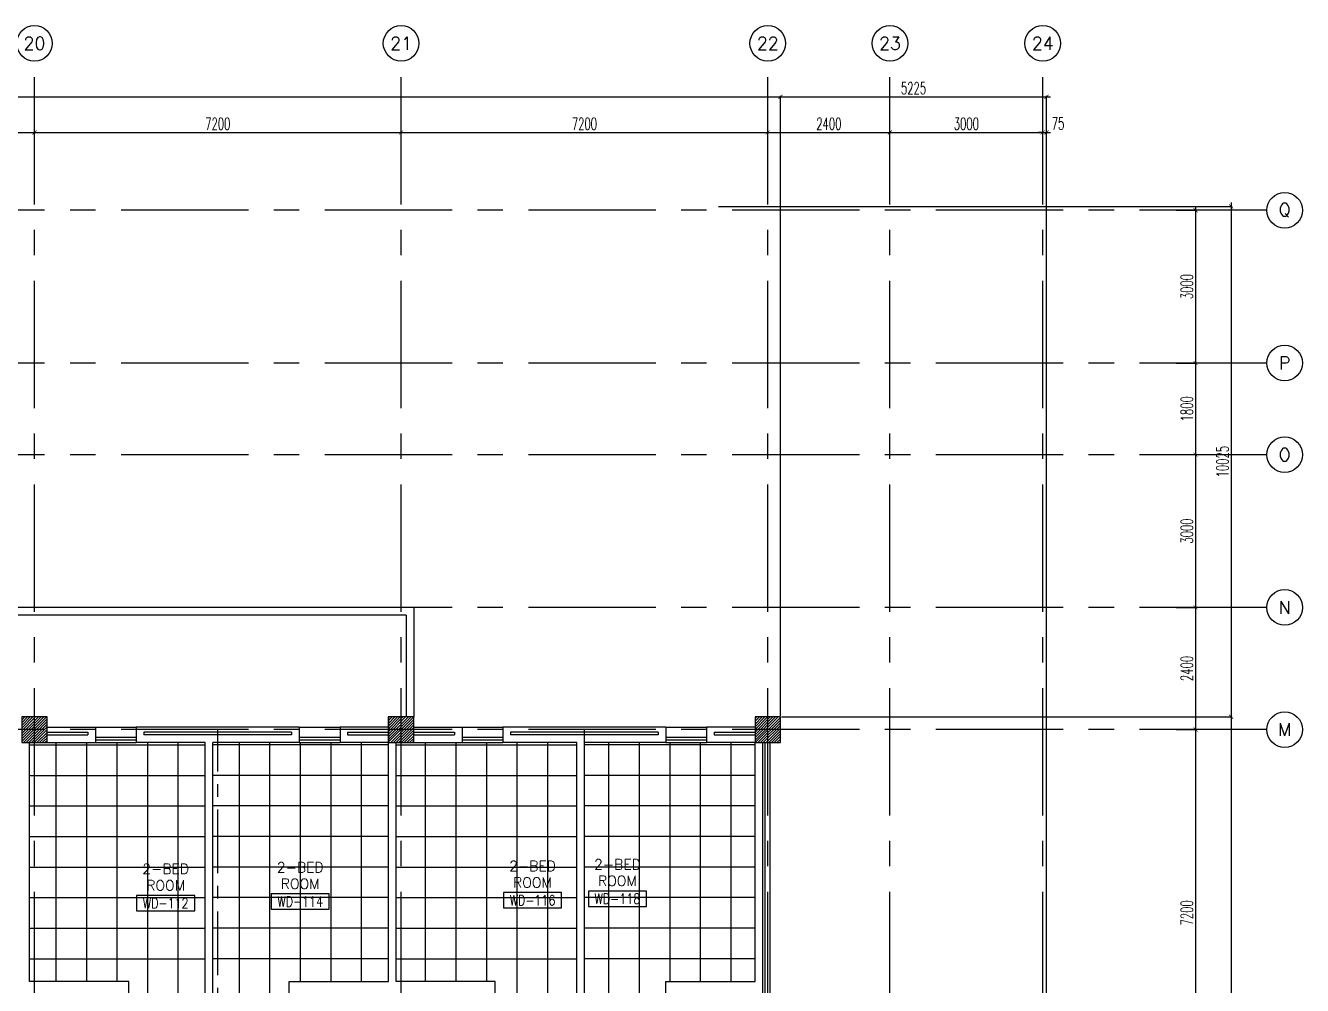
# Model space of a CAD drawing. Extents: x 88852.7 to 88945.7, y 39921.6 to 40001.1.
# Drawn here: x 88920.63 to 88945.71, y 39982.27 to 40001.13 of the extents above; entities that cross this region are included whole.
import ezdxf
from ezdxf.enums import TextEntityAlignment as Align

# ---------------------------------------------------------------- set-up
doc = ezdxf.new("R2010")
doc.units = 0
doc.header["$MEASUREMENT"] = 0
doc.header["$PDMODE"] = 34
doc.linetypes.add('CENTER', pattern=[2, 1.25, -0.25, 0.25, -0.25])
doc.linetypes.add('CENTERX2', pattern=[4, 2.5, -0.5, 0.5, -0.5])
doc.layers.get('0').update_dxf_attribs({"color": 4, "linetype": 'CONTINUOUS'})
doc.layers.get('DEFPOINTS').update_dxf_attribs({"linetype": 'CONTINUOUS'})
for name, color, linetype in [('AX-CR', 2, 'CONTINUOUS'), ('AX-DIM', 4, 'CONTINUOUS'), ('AX-TXT', 2, 'CONTINUOUS'), ('AXES', 11, 'CENTERX2'), ('AXES1', 11, 'CENTER'), ('CEILING', 4, 'CONTINUOUS'), ('COL', 2, 'CONTINUOUS'), ('HAT', 11, 'CONTINUOUS'), ('INSUL', 4, 'CONTINUOUS'), ('PROJ-L', 3, 'CONTINUOUS'), ('RM-BOX', 11, 'CONTINUOUS'), ('RM-NAME', 11, 'CONTINUOUS'), ('RM-NO', 11, 'CONTINUOUS'), ('WALL', 2, 'CONTINUOUS'), ('WIN', 3, 'CONTINUOUS')]:
    doc.layers.add(name, color=color, linetype=linetype)
doc.styles.add('ROMANS', font='ROMANS.shx', dxfattribs={"width": 0.6})
doc.dimstyles.new('DIM-OUT', dxfattribs={"dimscale": 0, "dimtxt": 0.24, "dimasz": 0.08, "dimexe": 0.02, "dimexo": 0.02, "dimgap": 0.05, "dimtad": 1, "dimdec": 0, "dimlfac": 1000, "dimzin": 0, "dimtxsty": 'ROMANS', "dimblk1": 'ARCHTICK', "dimblk2": 'ARCHTICK', "dimsah": 1, "dimcen": 0.01, "dimdle": 0.08, "dimclrd": 4, "dimclre": 4, "dimclrt": 2, "dimazin": 3, "dimtp": 2, "dimtm": 2, "dimtfac": 0.114286, "dimtdec": 0, "dimtix": 1, "dimtmove": 0, "dimatfit": 3, "dimtolj": 1, "dimtzin": 0})

# ---------------------------------------------------------------- blocks, each defined once
blk = doc.blocks.new('_ARCHTICK')
at = {"color": 0, "linetype": 'BYBLOCK', "const_width": 0.15}
blk.add_lwpolyline([(-0.5, -0.5), (0.5, 0.5)], dxfattribs=at)
blk = doc.blocks.new('*D400')
at = {"layer": 'AX-DIM', "color": 4}
for p, q in [((88934.241, 39997.575), (88944.33, 39997.575)), ((88944.31, 39997.655), (88944.31, 39987.47)), ((88943.63, 39987.55), (88944.33, 39987.55))]:
    blk.add_line(p, q, dxfattribs=at)
at = {"layer": 'DEFPOINTS', "color": 0}
for p in [(88934.221, 39997.575), (88943.61, 39987.55), (88944.31, 39987.55)]:
    blk.add_point(p, dxfattribs=at)
at = {"layer": 'AX-DIM', "color": 4, "xscale": 0.08, "yscale": 0.08, "zscale": 0.08}
for p, rotation in [((88944.31, 39997.575), 90), ((88944.31, 39987.55), 270)]:
    blk.add_blockref('_ARCHTICK', p, dxfattribs=dict(at, rotation=rotation))
at = {"layer": 'AX-DIM', "color": 2, "insert": (88944.14, 39992.562), "char_height": 0.24, "attachment_point": 5, "rotation": 90, "style": 'ROMANS'}
blk.add_mtext('\\A1;10025', dxfattribs=at)
blk = doc.blocks.new('*D35')
at = {"layer": 'AX-DIM', "color": 4}
for p, q in [((88920.73, 39999.028), (88928.09, 39999.028)), ((88920.81, 39998.648), (88920.81, 39999.048)), ((88928.01, 39998.648), (88928.01, 39999.048))]:
    blk.add_line(p, q, dxfattribs=at)
at = {"layer": 'DEFPOINTS', "color": 0}
for p in [(88928.01, 39999.028), (88920.81, 39998.628), (88928.01, 39998.628)]:
    blk.add_point(p, dxfattribs=at)
at = {"layer": 'AX-DIM', "color": 4, "xscale": 0.08, "yscale": 0.08, "zscale": 0.08, "rotation": 180}
blk.add_blockref('_ARCHTICK', (88920.81, 39999.028), dxfattribs=at)
at = {"layer": 'AX-DIM', "color": 4, "xscale": 0.08, "yscale": 0.08, "zscale": 0.08}
blk.add_blockref('_ARCHTICK', (88928.01, 39999.028), dxfattribs=at)
at = {"layer": 'AX-DIM', "color": 2, "insert": (88924.41, 39999.198), "char_height": 0.24, "attachment_point": 5, "style": 'ROMANS'}
blk.add_mtext('\\A1;7200', dxfattribs=at)
blk = doc.blocks.new('*D379')
at = {"layer": 'AX-DIM', "color": 4}
for p, q in [((88860.69, 39999.728), (88935.54, 39999.728)), ((88860.77, 39995.09), (88860.77, 39999.748)), ((88935.46, 39987.57), (88935.46, 39999.748))]:
    blk.add_line(p, q, dxfattribs=at)
at = {"layer": 'DEFPOINTS', "color": 0}
for p in [(88935.46, 39999.728), (88860.77, 39995.07), (88935.46, 39987.55)]:
    blk.add_point(p, dxfattribs=at)
at = {"layer": 'AX-DIM', "color": 4, "xscale": 0.08, "yscale": 0.08, "zscale": 0.08, "rotation": 180}
blk.add_blockref('_ARCHTICK', (88860.77, 39999.728), dxfattribs=at)
at = {"layer": 'AX-DIM', "color": 4, "xscale": 0.08, "yscale": 0.08, "zscale": 0.08}
blk.add_blockref('_ARCHTICK', (88935.46, 39999.728), dxfattribs=at)
at = {"layer": 'AX-DIM', "color": 2, "insert": (88898.115, 39999.898), "char_height": 0.24, "attachment_point": 5, "style": 'ROMANS'}
blk.add_mtext('\\A1;74690', dxfattribs=at)
blk = doc.blocks.new('*D70')
at = {"layer": 'AX-DIM', "color": 4}
for p, q in [((88943.23, 39994.5), (88943.63, 39994.5)), ((88943.61, 39994.58), (88943.61, 39992.62)), ((88943.23, 39992.7), (88943.63, 39992.7))]:
    blk.add_line(p, q, dxfattribs=at)
at = {"layer": 'DEFPOINTS', "color": 0}
for p in [(88943.21, 39994.5), (88943.21, 39992.7), (88943.61, 39992.7)]:
    blk.add_point(p, dxfattribs=at)
at = {"layer": 'AX-DIM', "color": 4, "xscale": 0.08, "yscale": 0.08, "zscale": 0.08}
for p, rotation in [((88943.61, 39994.5), 90), ((88943.61, 39992.7), 270)]:
    blk.add_blockref('_ARCHTICK', p, dxfattribs=dict(at, rotation=rotation))
at = {"layer": 'AX-DIM', "color": 2, "insert": (88943.44, 39993.6), "char_height": 0.24, "attachment_point": 5, "rotation": 90, "style": 'ROMANS'}
blk.add_mtext('\\A1;1800', dxfattribs=at)
blk = doc.blocks.new('*D69')
at = {"layer": 'AX-DIM', "color": 4}
for p, q in [((88943.23, 39992.7), (88943.63, 39992.7)), ((88943.61, 39992.78), (88943.61, 39989.62)), ((88943.23, 39989.7), (88943.63, 39989.7))]:
    blk.add_line(p, q, dxfattribs=at)
at = {"layer": 'DEFPOINTS', "color": 0}
for p in [(88943.21, 39992.7), (88943.21, 39989.7), (88943.61, 39989.7)]:
    blk.add_point(p, dxfattribs=at)
at = {"layer": 'AX-DIM', "color": 4, "xscale": 0.08, "yscale": 0.08, "zscale": 0.08}
for p, rotation in [((88943.61, 39992.7), 90), ((88943.61, 39989.7), 270)]:
    blk.add_blockref('_ARCHTICK', p, dxfattribs=dict(at, rotation=rotation))
at = {"layer": 'AX-DIM', "color": 2, "insert": (88943.44, 39991.2), "char_height": 0.24, "attachment_point": 5, "rotation": 90, "style": 'ROMANS'}
blk.add_mtext('\\A1;3000', dxfattribs=at)
blk = doc.blocks.new('*D68')
at = {"layer": 'AX-DIM', "color": 4}
for p, q in [((88943.23, 39997.5), (88943.63, 39997.5)), ((88943.61, 39997.58), (88943.61, 39994.42)), ((88943.23, 39994.5), (88943.63, 39994.5))]:
    blk.add_line(p, q, dxfattribs=at)
at = {"layer": 'DEFPOINTS', "color": 0}
for p in [(88943.21, 39997.5), (88943.21, 39994.5), (88943.61, 39994.5)]:
    blk.add_point(p, dxfattribs=at)
at = {"layer": 'AX-DIM', "color": 4, "xscale": 0.08, "yscale": 0.08, "zscale": 0.08}
for p, rotation in [((88943.61, 39997.5), 90), ((88943.61, 39994.5), 270)]:
    blk.add_blockref('_ARCHTICK', p, dxfattribs=dict(at, rotation=rotation))
at = {"layer": 'AX-DIM', "color": 2, "insert": (88943.44, 39996), "char_height": 0.24, "attachment_point": 5, "rotation": 90, "style": 'ROMANS'}
blk.add_mtext('\\A1;3000', dxfattribs=at)
blk = doc.blocks.new('*D67')
at = {"layer": 'AX-DIM', "color": 4}
for p, q in [((88940.61, 39999.028), (88940.53, 39999.028)), ((88940.61, 39998.648), (88940.61, 39999.048)), ((88940.61, 39999.028), (88940.685, 39999.028)), ((88940.685, 39998.648), (88940.685, 39999.048)), ((88940.685, 39999.028), (88940.765, 39999.028))]:
    blk.add_line(p, q, dxfattribs=at)
at = {"layer": 'DEFPOINTS', "color": 0}
for p in [(88940.685, 39999.028), (88940.61, 39998.628), (88940.685, 39998.628)]:
    blk.add_point(p, dxfattribs=at)
at = {"layer": 'AX-DIM', "color": 4, "xscale": 0.08, "yscale": 0.08, "zscale": 0.08}
blk.add_blockref('_ARCHTICK', (88940.61, 39999.028), dxfattribs=at)
at = {"layer": 'AX-DIM', "color": 4, "xscale": 0.08, "yscale": 0.08, "zscale": 0.08, "rotation": 180}
blk.add_blockref('_ARCHTICK', (88940.685, 39999.028), dxfattribs=at)
at = {"layer": 'AX-DIM', "color": 2, "insert": (88940.911, 39999.203), "char_height": 0.24, "attachment_point": 5, "style": 'ROMANS'}
blk.add_mtext('\\A1;75', dxfattribs=at)
blk = doc.blocks.new('*D66')
at = {"layer": 'AX-DIM', "color": 4}
for p, q in [((88937.53, 39999.028), (88940.69, 39999.028)), ((88937.61, 39998.648), (88937.61, 39999.048)), ((88940.61, 39998.648), (88940.61, 39999.048))]:
    blk.add_line(p, q, dxfattribs=at)
at = {"layer": 'DEFPOINTS', "color": 0}
for p in [(88940.61, 39999.028), (88937.61, 39998.628), (88940.61, 39998.628)]:
    blk.add_point(p, dxfattribs=at)
at = {"layer": 'AX-DIM', "color": 4, "xscale": 0.08, "yscale": 0.08, "zscale": 0.08, "rotation": 180}
blk.add_blockref('_ARCHTICK', (88937.61, 39999.028), dxfattribs=at)
at = {"layer": 'AX-DIM', "color": 4, "xscale": 0.08, "yscale": 0.08, "zscale": 0.08}
blk.add_blockref('_ARCHTICK', (88940.61, 39999.028), dxfattribs=at)
at = {"layer": 'AX-DIM', "color": 2, "insert": (88939.11, 39999.198), "char_height": 0.24, "attachment_point": 5, "style": 'ROMANS'}
blk.add_mtext('\\A1;3000', dxfattribs=at)
blk = doc.blocks.new('*D65')
at = {"layer": 'AX-DIM', "color": 4}
for p, q in [((88935.13, 39999.028), (88937.69, 39999.028)), ((88935.21, 39998.648), (88935.21, 39999.048)), ((88937.61, 39998.648), (88937.61, 39999.048))]:
    blk.add_line(p, q, dxfattribs=at)
at = {"layer": 'DEFPOINTS', "color": 0}
for p in [(88937.61, 39999.028), (88935.21, 39998.628), (88937.61, 39998.628)]:
    blk.add_point(p, dxfattribs=at)
at = {"layer": 'AX-DIM', "color": 4, "xscale": 0.08, "yscale": 0.08, "zscale": 0.08, "rotation": 180}
blk.add_blockref('_ARCHTICK', (88935.21, 39999.028), dxfattribs=at)
at = {"layer": 'AX-DIM', "color": 4, "xscale": 0.08, "yscale": 0.08, "zscale": 0.08}
blk.add_blockref('_ARCHTICK', (88937.61, 39999.028), dxfattribs=at)
at = {"layer": 'AX-DIM', "color": 2, "insert": (88936.41, 39999.198), "char_height": 0.24, "attachment_point": 5, "style": 'ROMANS'}
blk.add_mtext('\\A1;2400', dxfattribs=at)
blk = doc.blocks.new('*D64')
at = {"layer": 'AX-DIM', "color": 4}
for p, q in [((88927.93, 39999.028), (88935.29, 39999.028)), ((88928.01, 39998.648), (88928.01, 39999.048)), ((88935.21, 39998.648), (88935.21, 39999.048))]:
    blk.add_line(p, q, dxfattribs=at)
at = {"layer": 'DEFPOINTS', "color": 0}
for p in [(88935.21, 39999.028), (88928.01, 39998.628), (88935.21, 39998.628)]:
    blk.add_point(p, dxfattribs=at)
at = {"layer": 'AX-DIM', "color": 4, "xscale": 0.08, "yscale": 0.08, "zscale": 0.08, "rotation": 180}
blk.add_blockref('_ARCHTICK', (88928.01, 39999.028), dxfattribs=at)
at = {"layer": 'AX-DIM', "color": 4, "xscale": 0.08, "yscale": 0.08, "zscale": 0.08}
blk.add_blockref('_ARCHTICK', (88935.21, 39999.028), dxfattribs=at)
at = {"layer": 'AX-DIM', "color": 2, "insert": (88931.61, 39999.198), "char_height": 0.24, "attachment_point": 5, "style": 'ROMANS'}
blk.add_mtext('\\A1;7200', dxfattribs=at)
blk = doc.blocks.new('*D63')
at = {"layer": 'AX-DIM', "color": 4}
for p, q in [((88943.23, 39987.3), (88943.63, 39987.3)), ((88943.61, 39987.38), (88943.61, 39980.02)), ((88943.23, 39980.1), (88943.63, 39980.1))]:
    blk.add_line(p, q, dxfattribs=at)
at = {"layer": 'DEFPOINTS', "color": 0}
for p in [(88943.21, 39987.3), (88943.21, 39980.1), (88943.61, 39980.1)]:
    blk.add_point(p, dxfattribs=at)
at = {"layer": 'AX-DIM', "color": 4, "xscale": 0.08, "yscale": 0.08, "zscale": 0.08}
for p, rotation in [((88943.61, 39987.3), 90), ((88943.61, 39980.1), 270)]:
    blk.add_blockref('_ARCHTICK', p, dxfattribs=dict(at, rotation=rotation))
at = {"layer": 'AX-DIM', "color": 2, "insert": (88943.44, 39983.7), "char_height": 0.24, "attachment_point": 5, "rotation": 90, "style": 'ROMANS'}
blk.add_mtext('\\A1;7200', dxfattribs=at)
blk = doc.blocks.new('*D60')
at = {"layer": 'AX-DIM', "color": 4}
blk.add_line((88935.38, 39999.728), (88940.765, 39999.728), dxfattribs=at)
at = {"layer": 'AX-DIM', "color": 11}
for p, q in [((88935.46, 39999.048), (88935.46, 39999.748)), ((88940.685, 39963.57), (88940.685, 39999.748))]:
    blk.add_line(p, q, dxfattribs=at)
at = {"layer": 'DEFPOINTS', "color": 0}
for p in [(88940.685, 39999.728), (88935.46, 39999.028), (88940.685, 39963.55)]:
    blk.add_point(p, dxfattribs=at)
at = {"layer": 'AX-DIM', "color": 4, "xscale": 0.08, "yscale": 0.08, "zscale": 0.08, "rotation": 180}
blk.add_blockref('_ARCHTICK', (88935.46, 39999.728), dxfattribs=at)
at = {"layer": 'AX-DIM', "color": 4, "xscale": 0.08, "yscale": 0.08, "zscale": 0.08}
blk.add_blockref('_ARCHTICK', (88940.685, 39999.728), dxfattribs=at)
at = {"layer": 'AX-DIM', "color": 2, "insert": (88938.073, 39999.898), "char_height": 0.24, "attachment_point": 5, "style": 'ROMANS'}
blk.add_mtext('\\A1;5225', dxfattribs=at)
blk = doc.blocks.new('*D59')
at = {"layer": 'AX-DIM', "color": 4}
for p, q in [((88943.23, 39989.7), (88943.63, 39989.7)), ((88943.61, 39989.78), (88943.61, 39987.22)), ((88943.23, 39987.3), (88943.63, 39987.3))]:
    blk.add_line(p, q, dxfattribs=at)
at = {"layer": 'DEFPOINTS', "color": 0}
for p in [(88943.21, 39989.7), (88943.21, 39987.3), (88943.61, 39987.3)]:
    blk.add_point(p, dxfattribs=at)
at = {"layer": 'AX-DIM', "color": 4, "xscale": 0.08, "yscale": 0.08, "zscale": 0.08}
for p, rotation in [((88943.61, 39989.7), 90), ((88943.61, 39987.3), 270)]:
    blk.add_blockref('_ARCHTICK', p, dxfattribs=dict(at, rotation=rotation))
at = {"layer": 'AX-DIM', "color": 2, "insert": (88943.44, 39988.5), "char_height": 0.24, "attachment_point": 5, "rotation": 90, "style": 'ROMANS'}
blk.add_mtext('\\A1;2400', dxfattribs=at)
blk = doc.blocks.new('*D47')
at = {"layer": 'AX-DIM', "color": 4}
for p, q in [((88935.48, 39987.55), (88944.33, 39987.55)), ((88944.31, 39987.63), (88944.31, 39928.15)), ((88935.48, 39928.23), (88944.33, 39928.23))]:
    blk.add_line(p, q, dxfattribs=at)
at = {"layer": 'DEFPOINTS', "color": 0}
for p in [(88935.46, 39987.55), (88935.46, 39928.23), (88944.31, 39928.23)]:
    blk.add_point(p, dxfattribs=at)
at = {"layer": 'AX-DIM', "color": 4, "xscale": 0.08, "yscale": 0.08, "zscale": 0.08}
for p, rotation in [((88944.31, 39987.55), 90), ((88944.31, 39928.23), 270)]:
    blk.add_blockref('_ARCHTICK', p, dxfattribs=dict(at, rotation=rotation))
at = {"layer": 'AX-DIM', "color": 2, "insert": (88944.14, 39957.89), "char_height": 0.24, "attachment_point": 5, "rotation": 90, "style": 'ROMANS'}
blk.add_mtext('\\A1;59320', dxfattribs=at)
blk = doc.blocks.new('*D46')
at = {"layer": 'AX-DIM', "color": 4}
for p, q in [((88917.13, 39999.028), (88920.89, 39999.028)), ((88917.21, 39998.648), (88917.21, 39999.048)), ((88920.81, 39998.648), (88920.81, 39999.048))]:
    blk.add_line(p, q, dxfattribs=at)
at = {"layer": 'DEFPOINTS', "color": 0}
for p in [(88920.81, 39999.028), (88917.21, 39998.628), (88920.81, 39998.628)]:
    blk.add_point(p, dxfattribs=at)
at = {"layer": 'AX-DIM', "color": 4, "xscale": 0.08, "yscale": 0.08, "zscale": 0.08, "rotation": 180}
blk.add_blockref('_ARCHTICK', (88917.21, 39999.028), dxfattribs=at)
at = {"layer": 'AX-DIM', "color": 4, "xscale": 0.08, "yscale": 0.08, "zscale": 0.08}
blk.add_blockref('_ARCHTICK', (88920.81, 39999.028), dxfattribs=at)
at = {"layer": 'AX-DIM', "color": 2, "insert": (88919.01, 39999.198), "char_height": 0.24, "attachment_point": 5, "style": 'ROMANS'}
blk.add_mtext('\\A1;3600', dxfattribs=at)
blk = doc.blocks.new('*X125')
at = {"color": 0}
for p, q in [((253129, 177132), (253586, 177590)), ((253129, 177185), (253533, 177590)), ((253129, 177238), (253480, 177590)), ((253129, 177291), (253427, 177590)), ((253129, 177344), (253374, 177590)), ((253129, 177397), (253321, 177590)), ((253129, 177450), (253268, 177590)), ((253129, 177503), (253215, 177590)), ((253129, 177557), (253162, 177590)), ((253139, 177090), (253629, 177579)), ((253192, 177090), (253629, 177526)), ((253245, 177090), (253629, 177473)), ((253298, 177090), (253629, 177420)), ((253351, 177090), (253629, 177367)), ((253404, 177090), (253629, 177314)), ((253457, 177090), (253629, 177261)), ((253510, 177090), (253629, 177208)), ((253563, 177090), (253629, 177155)), ((253616, 177090), (253629, 177102))]:
    blk.add_line(p, q, dxfattribs=at)
blk = doc.blocks.new('RM1')
at = {"layer": 'RM-BOX'}
blk.add_lwpolyline([(570, -200), (-570, -200), (-570, -500), (570, -500)], close=True, dxfattribs=at)
at = {"layer": 'RM-NAME', "style": 'ROMANS'}
blk.add_attdef('ROOMNAME1', text='', height=200, dxfattribs=at).set_placement((0, 324), align=Align.MIDDLE)
blk = doc.blocks.new('*X126')
at = {"color": 0}
for p, q in [((245927, 177090), (246427, 177590)), ((245929, 177145), (246374, 177590)), ((245929, 177198), (246321, 177590)), ((245929, 177251), (246267, 177590)), ((245929, 177304), (246214, 177590)), ((245929, 177357), (246161, 177590)), ((245929, 177410), (246108, 177590)), ((245929, 177463), (246055, 177590)), ((245929, 177516), (246002, 177590)), ((245929, 177569), (245949, 177590)), ((245980, 177090), (246429, 177539)), ((246033, 177090), (246429, 177486)), ((246086, 177090), (246429, 177433)), ((246139, 177090), (246429, 177380)), ((246192, 177090), (246429, 177327)), ((246245, 177090), (246429, 177274)), ((246298, 177090), (246429, 177220)), ((246351, 177090), (246429, 177167)), ((246404, 177090), (246429, 177114))]:
    blk.add_line(p, q, dxfattribs=at)
blk = doc.blocks.new('*X127')
at = {"color": 0}
for p, q in [((238729, 177104), (239214, 177590)), ((238729, 177157), (239161, 177590)), ((238729, 177210), (239108, 177590)), ((238729, 177263), (239055, 177590)), ((238729, 177316), (239002, 177590)), ((238729, 177369), (238949, 177590)), ((238729, 177422), (238896, 177590)), ((238729, 177475), (238843, 177590)), ((238729, 177528), (238790, 177590)), ((238729, 177581), (238737, 177590)), ((238767, 177090), (239229, 177551)), ((238820, 177090), (239229, 177498)), ((238873, 177090), (239229, 177445)), ((238926, 177090), (239229, 177392)), ((238979, 177090), (239229, 177339)), ((239032, 177090), (239229, 177286)), ((239085, 177090), (239229, 177233)), ((239138, 177090), (239229, 177180)), ((239191, 177090), (239229, 177127))]:
    blk.add_line(p, q, dxfattribs=at)
blk = doc.blocks.new('AXR')
at = {"layer": 'AX-CR'}
blk.add_circle((350, 0), 350, dxfattribs=at)
blk = doc.blocks.new('AXU')
at = {"layer": 'AX-CR'}
blk.add_circle((0, 350), 350, dxfattribs=at)

msp = doc.modelspace()

# ---------------------------------------------------------------- linework, layer by layer
at = {"layer": 'AXES'}
for p, q in [((88920.8103, 39921.6153), (88920.8103, 40000.4279)), ((88928.0103, 39921.6153), (88928.0103, 40000.4279)), ((88928.0103, 39921.6153), (88928.0103, 40000.4279)), ((88935.2103, 39921.6153), (88935.2103, 40000.4279)), ((88937.6103, 39921.6153), (88937.6103, 40000.4279)), ((88940.6103, 39921.6153), (88940.6103, 40000.4279)), ((88945.0103, 39997.4996), (88876.9703, 39997.4996)), ((88945.0103, 39994.4996), (88876.9703, 39994.4996)), ((88945.0103, 39992.6996), (88876.9703, 39992.6996)), ((88945.0103, 39989.6996), (88876.9703, 39989.6996)), ((88945.0103, 39987.2996), (88876.9703, 39987.2996))]:
    msp.add_line(p, q, dxfattribs=at)
at = {"layer": 'AXES1'}
for p, q in [((88924.4103, 39928.4796), (88924.4103, 39987.2996)), ((88931.6103, 39928.4796), (88931.6103, 39987.2996))]:
    msp.add_line(p, q, dxfattribs=at)
at = {"layer": 'CEILING', "linetype": 'BYBLOCK', "ltscale": 0.3}
for p, q in [((88920.7103, 39986.9996), (88924.1603, 39986.9996)), ((88921.2353, 39982.3496), (88921.2353, 39987.0496)), ((88921.8353, 39982.3496), (88921.8353, 39987.0496)), ((88922.4353, 39982.3496), (88922.4353, 39987.0496)), ((88923.0353, 39980.3996), (88923.0353, 39987.0496)), ((88923.6353, 39980.3996), (88923.6353, 39987.0496)), ((88927.7603, 39986.9996), (88924.3103, 39986.9996)), ((88924.8353, 39980.3996), (88924.8353, 39987.0496)), ((88925.4353, 39980.3996), (88925.4353, 39987.0496)), ((88926.0353, 39982.3496), (88926.0353, 39987.0496)), ((88926.6353, 39982.3496), (88926.6353, 39987.0496)), ((88927.2353, 39982.3496), (88927.2353, 39987.0496)), ((88927.9103, 39986.9996), (88931.4603, 39986.9996)), ((88928.4853, 39987.0496), (88928.4853, 39982.3496)), ((88929.0853, 39987.0496), (88929.0853, 39982.3496)), ((88929.6853, 39987.0496), (88929.6853, 39982.3496)), ((88930.2853, 39987.0496), (88930.2853, 39980.3996)), ((88930.8853, 39987.0496), (88930.8853, 39980.3996)), ((88934.9603, 39986.9996), (88931.6103, 39986.9996)), ((88932.0853, 39987.0496), (88932.0853, 39980.3996)), ((88932.6853, 39987.0496), (88932.6853, 39980.3996)), ((88933.2853, 39987.0496), (88933.2853, 39982.3496)), ((88933.8853, 39987.0496), (88933.8853, 39982.3496)), ((88934.4853, 39987.0496), (88934.4853, 39982.3496)), ((88920.7103, 39986.3996), (88924.1603, 39986.3996)), ((88927.7603, 39986.3996), (88924.3103, 39986.3996)), ((88927.9103, 39986.3996), (88931.4603, 39986.3996)), ((88934.9603, 39986.3996), (88931.6103, 39986.3996)), ((88920.7103, 39985.7996), (88924.1603, 39985.7996)), ((88927.7603, 39985.7996), (88924.3103, 39985.7996)), ((88927.9103, 39985.7996), (88931.4603, 39985.7996)), ((88934.9603, 39985.7996), (88931.6103, 39985.7996)), ((88920.7103, 39985.1996), (88924.1603, 39985.1996)), ((88927.7603, 39985.1996), (88924.3103, 39985.1996)), ((88927.9103, 39985.1996), (88931.4603, 39985.1996)), ((88934.9603, 39985.1996), (88931.6103, 39985.1996)), ((88920.7103, 39984.5996), (88924.1603, 39984.5996)), ((88927.7603, 39984.5996), (88924.3103, 39984.5996)), ((88927.9103, 39984.5996), (88931.4603, 39984.5996)), ((88934.9603, 39984.5996), (88931.6103, 39984.5996)), ((88920.7103, 39983.9996), (88924.1603, 39983.9996)), ((88927.7603, 39983.9996), (88924.3103, 39983.9996)), ((88927.9103, 39983.9996), (88931.4603, 39983.9996)), ((88934.9603, 39983.9996), (88931.6103, 39983.9996)), ((88920.7103, 39983.3996), (88924.1603, 39983.3996)), ((88927.7603, 39983.3996), (88924.3103, 39983.3996)), ((88927.9103, 39983.3996), (88931.4603, 39983.3996)), ((88934.9603, 39983.3996), (88931.6103, 39983.3996)), ((88920.7103, 39982.7996), (88924.1603, 39982.7996)), ((88927.7603, 39982.7996), (88924.3103, 39982.7996)), ((88927.9103, 39982.7996), (88931.4603, 39982.7996)), ((88934.9603, 39982.7996), (88931.6103, 39982.7996))]:
    msp.add_line(p, q, dxfattribs=at)
at = {"layer": 'COL'}
for points in [[(88921.0603, 39987.0496), (88921.0603, 39987.5496), (88920.5603, 39987.5496), (88920.5603, 39987.0496)], [(88928.2603, 39987.0496), (88928.2603, 39987.5496), (88927.7603, 39987.5496), (88927.7603, 39987.0496)], [(88935.4603, 39987.0496), (88935.4603, 39987.5496), (88934.9603, 39987.5496), (88934.9603, 39987.0496)]]:
    msp.add_lwpolyline(points, close=True, dxfattribs=at)
at = {"layer": 'INSUL'}
for p, q in [((88921.0603, 39987.2496), (88921.8603, 39987.2496)), ((88921.0603, 39987.1996), (88921.8603, 39987.1996)), ((88921.8603, 39987.2496), (88921.8603, 39987.1996)), ((88922.9603, 39987.2496), (88922.9603, 39987.1996)), ((88925.8603, 39987.2496), (88922.9603, 39987.2496)), ((88925.8603, 39987.1996), (88922.9603, 39987.1996)), ((88925.8603, 39987.2496), (88925.8603, 39987.1996)), ((88926.9603, 39987.2496), (88926.9603, 39987.1996)), ((88926.9603, 39987.2496), (88927.7603, 39987.2496)), ((88926.9603, 39987.1996), (88927.7603, 39987.1996)), ((88928.2603, 39987.2496), (88929.0603, 39987.2496)), ((88928.2603, 39987.1996), (88929.0603, 39987.1996)), ((88929.0603, 39987.2496), (88929.0603, 39987.1996)), ((88930.1603, 39987.2496), (88930.1603, 39987.1996)), ((88933.0603, 39987.2496), (88930.1603, 39987.2496)), ((88933.0603, 39987.1996), (88930.1603, 39987.1996)), ((88933.0603, 39987.2496), (88933.0603, 39987.1996)), ((88934.1603, 39987.2496), (88934.1603, 39987.1996)), ((88934.1603, 39987.2496), (88934.9603, 39987.2496)), ((88934.1603, 39987.1996), (88934.9603, 39987.1996)), ((88935.1103, 39980.3496), (88935.1103, 39987.0496)), ((88935.1603, 39980.3496), (88935.1603, 39987.0496))]:
    msp.add_line(p, q, dxfattribs=at)
at = {"layer": 'PROJ-L', "linetype": 'CONTINUOUS'}
for p, q in [((88928.2603, 39989.6996), (88909.7603, 39989.6996)), ((88928.2603, 39989.6996), (88928.2603, 39987.5496)), ((88928.1103, 39989.5496), (88909.9103, 39989.5496)), ((88928.1103, 39989.5496), (88928.1103, 39987.5496))]:
    msp.add_line(p, q, dxfattribs=at)
at = {"layer": 'WALL'}
for p, q in [((88921.0603, 39987.3496), (88922.0103, 39987.3496)), ((88922.0103, 39987.3496), (88922.0103, 39987.0496)), ((88922.8103, 39987.3496), (88922.8103, 39987.0496)), ((88926.0103, 39987.3496), (88922.8103, 39987.3496)), ((88926.0103, 39987.3496), (88926.0103, 39987.0496)), ((88926.8103, 39987.3496), (88926.8103, 39987.0496)), ((88927.7603, 39987.3496), (88926.8103, 39987.3496)), ((88928.2603, 39987.3496), (88929.2103, 39987.3496)), ((88929.2103, 39987.3496), (88929.2103, 39987.0496)), ((88930.0103, 39987.3496), (88930.0103, 39987.0496)), ((88933.2103, 39987.3496), (88930.0103, 39987.3496)), ((88933.2103, 39987.3496), (88933.2103, 39987.0496)), ((88934.0103, 39987.3496), (88934.0103, 39987.0496)), ((88934.9603, 39987.3496), (88934.0103, 39987.3496)), ((88920.7103, 39982.3496), (88920.7103, 39987.0496)), ((88921.0603, 39987.0496), (88922.0103, 39987.0496)), ((88924.1603, 39987.0496), (88922.8103, 39987.0496)), ((88924.1603, 39980.3996), (88924.1603, 39987.0496)), ((88926.0103, 39987.0496), (88924.3103, 39987.0496)), ((88924.3103, 39980.3996), (88924.3103, 39987.0496)), ((88927.7603, 39987.0496), (88926.8103, 39987.0496)), ((88927.7603, 39982.3496), (88927.7603, 39987.0496)), ((88927.9103, 39982.3496), (88927.9103, 39987.0496)), ((88928.2603, 39987.0496), (88929.2103, 39987.0496)), ((88931.4603, 39987.0496), (88930.0103, 39987.0496)), ((88931.4603, 39980.3996), (88931.4603, 39987.0496)), ((88933.2103, 39987.0496), (88931.6103, 39987.0496)), ((88931.6103, 39980.3996), (88931.6103, 39987.0496)), ((88934.9603, 39987.0496), (88934.0103, 39987.0496)), ((88934.9603, 39982.3496), (88934.9603, 39987.0496)), ((88935.2603, 39980.3496), (88935.2603, 39987.0496)), ((88922.6603, 39982.3496), (88920.7103, 39982.3496)), ((88922.6603, 39982.0996), (88922.6603, 39982.3496)), ((88925.8103, 39982.0996), (88925.8103, 39982.3496)), ((88925.8103, 39982.3496), (88927.7603, 39982.3496)), ((88929.8603, 39982.3496), (88927.9103, 39982.3496)), ((88929.8603, 39982.0996), (88929.8603, 39982.3496)), ((88933.2103, 39982.0996), (88933.2103, 39982.3496)), ((88933.2103, 39982.3496), (88934.9603, 39982.3496))]:
    msp.add_line(p, q, dxfattribs=at)
at = {"layer": 'WALL', "linetype": 'BYBLOCK', "ltscale": 0.3}
for points in [[(88921.0603, 39987.5496), (88920.5603, 39987.5496), (88920.5603, 39987.0496), (88921.0603, 39987.0496)], [(88928.2603, 39987.5496), (88927.7583, 39987.5496), (88927.7583, 39987.0496), (88928.2603, 39987.0496)], [(88935.4603, 39987.5496), (88934.9603, 39987.5496), (88934.9603, 39987.0496), (88935.4603, 39987.0496)]]:
    msp.add_lwpolyline(points, close=True, dxfattribs=at)
at = {"layer": 'WIN'}
for p, q in [((88922.0103, 39987.3496), (88922.8103, 39987.3496)), ((88926.0103, 39987.3496), (88926.8103, 39987.3496)), ((88929.2103, 39987.3496), (88930.0103, 39987.3496)), ((88933.2103, 39987.3496), (88934.0103, 39987.3496)), ((88922.0103, 39987.1496), (88922.8103, 39987.1496)), ((88922.0103, 39987.0996), (88922.8103, 39987.0996)), ((88922.0103, 39987.0496), (88922.8103, 39987.0496)), ((88926.0103, 39987.1496), (88926.8103, 39987.1496)), ((88926.0103, 39987.0996), (88926.8103, 39987.0996)), ((88926.0103, 39987.0496), (88926.8103, 39987.0496)), ((88929.2103, 39987.1496), (88930.0103, 39987.1496)), ((88929.2103, 39987.0996), (88930.0103, 39987.0996)), ((88929.2103, 39987.0496), (88930.0103, 39987.0496)), ((88933.2103, 39987.1496), (88934.0103, 39987.1496)), ((88933.2103, 39987.0996), (88934.0103, 39987.0996)), ((88933.2103, 39987.0496), (88934.0103, 39987.0496))]:
    msp.add_line(p, q, dxfattribs=at)

# ---------------------------------------------------------------- block references
at = {"layer": 'AXES'}
ref = msp.add_blockref('AXU', (88920.8103, 40000.4279), dxfattribs=dict(at, xscale=0.001, yscale=0.001, zscale=0.001))
ref.add_attrib('AX', '20', dxfattribs={"layer": 'AX-TXT', "height": 0.25, "style": 'ROMANS'}).set_placement((88920.8103, 40000.7779), align=Align.MIDDLE)
ref = msp.add_blockref('AXU', (88928.0103, 40000.4279), dxfattribs=dict(at, xscale=0.001, yscale=0.001, zscale=0.001))
ref.add_attrib('AX', '21', dxfattribs={"layer": 'AX-TXT', "height": 0.25, "style": 'ROMANS'}).set_placement((88928.0103, 40000.7779), align=Align.MIDDLE)
ref = msp.add_blockref('AXU', (88935.2103, 40000.4279), dxfattribs=dict(at, xscale=0.001, yscale=0.001, zscale=0.001))
ref.add_attrib('AX', '22', dxfattribs={"layer": 'AX-TXT', "height": 0.25, "style": 'ROMANS'}).set_placement((88935.2103, 40000.7779), align=Align.MIDDLE)
ref = msp.add_blockref('AXU', (88937.6103, 40000.4279), dxfattribs=dict(at, xscale=0.001, yscale=0.001, zscale=0.001))
ref.add_attrib('AX', '23', dxfattribs={"layer": 'AX-TXT', "height": 0.25, "style": 'ROMANS'}).set_placement((88937.6103, 40000.7779), align=Align.MIDDLE)
ref = msp.add_blockref('AXU', (88940.6103, 40000.4279), dxfattribs=dict(at, xscale=0.001, yscale=0.001, zscale=0.001))
ref.add_attrib('AX', '24', dxfattribs={"layer": 'AX-TXT', "height": 0.25, "style": 'ROMANS'}).set_placement((88940.6103, 40000.7779), align=Align.MIDDLE)
ref = msp.add_blockref('AXR', (88945.0103, 39997.4996), dxfattribs=dict(at, xscale=0.001, yscale=0.001, zscale=0.001))
ref.add_attrib('AX', 'Q', dxfattribs={"layer": 'AX-TXT', "height": 0.25, "style": 'ROMANS'}).set_placement((88945.3603, 39997.4996), align=Align.MIDDLE)
ref = msp.add_blockref('AXR', (88945.0103, 39994.4996), dxfattribs=dict(at, xscale=0.001, yscale=0.001, zscale=0.001))
ref.add_attrib('AX', 'P', dxfattribs={"layer": 'AX-TXT', "height": 0.25, "style": 'ROMANS'}).set_placement((88945.3603, 39994.4996), align=Align.MIDDLE)
ref = msp.add_blockref('AXR', (88945.0103, 39992.6996), dxfattribs=dict(at, xscale=0.001, yscale=0.001, zscale=0.001))
ref.add_attrib('AX', 'O', dxfattribs={"layer": 'AX-TXT', "height": 0.25, "style": 'ROMANS'}).set_placement((88945.3603, 39992.6996), align=Align.MIDDLE)
ref = msp.add_blockref('AXR', (88945.0103, 39989.6996), dxfattribs=dict(at, xscale=0.001, yscale=0.001, zscale=0.001))
ref.add_attrib('AX', 'N', dxfattribs={"layer": 'AX-TXT', "height": 0.25, "style": 'ROMANS'}).set_placement((88945.3603, 39989.6996), align=Align.MIDDLE)
ref = msp.add_blockref('AXR', (88945.0103, 39987.2996), dxfattribs=dict(at, xscale=0.001, yscale=0.001, zscale=0.001))
ref.add_attrib('AX', 'M', dxfattribs={"layer": 'AX-TXT', "height": 0.25, "style": 'ROMANS'}).set_placement((88945.3603, 39987.2996), align=Align.MIDDLE)
at = {"layer": 'HAT', "xscale": 0.001, "yscale": 0.001, "zscale": 0.001}
for name in ['*X127', '*X126', '*X125']:
    msp.add_blockref(name, (88681.8317, 39809.9598), dxfattribs=at)
at = {"layer": 'RM-NAME'}
ref = msp.add_blockref('RM1', (88926.0289, 39984.2716), dxfattribs=dict(at, xscale=0.001, yscale=0.001, zscale=0.001))
ref.add_attrib('ROOMNO', 'WD-114', dxfattribs={"layer": 'RM-NO', "height": 0.2, "style": 'ROMANS', "width": 0.8}).set_placement((88926.0289, 39983.9216), align=Align.MIDDLE)
ref.add_attrib('ROOMNAME2', 'ROOM', dxfattribs={"height": 0.2, "style": 'ROMANS'}).set_placement((88926.0289, 39984.2716), align=Align.MIDDLE)
ref.add_attrib('ROOMNAME1', '2-BED', dxfattribs={"height": 0.2, "style": 'ROMANS'}).set_placement((88926.0289, 39984.5954), align=Align.MIDDLE)
ref = msp.add_blockref('RM1', (88930.5908, 39984.2977), dxfattribs=dict(at, xscale=0.001, yscale=0.001, zscale=0.001))
ref.add_attrib('ROOMNO', 'WD-116', dxfattribs={"layer": 'RM-NO', "height": 0.2, "style": 'ROMANS', "width": 0.8}).set_placement((88930.5908, 39983.9477), align=Align.MIDDLE)
ref.add_attrib('ROOMNAME2', 'ROOM', dxfattribs={"height": 0.2, "style": 'ROMANS'}).set_placement((88930.5908, 39984.2977), align=Align.MIDDLE)
ref.add_attrib('ROOMNAME1', '2-BED', dxfattribs={"height": 0.2, "style": 'ROMANS'}).set_placement((88930.5908, 39984.6215), align=Align.MIDDLE)
ref = msp.add_blockref('RM1', (88932.2576, 39984.3286), dxfattribs=dict(at, xscale=0.001, yscale=0.001, zscale=0.001))
ref.add_attrib('ROOMNO', 'WD-118', dxfattribs={"layer": 'RM-NO', "height": 0.2, "style": 'ROMANS', "width": 0.8}).set_placement((88932.2576, 39983.9786), align=Align.MIDDLE)
ref.add_attrib('ROOMNAME2', 'ROOM', dxfattribs={"height": 0.2, "style": 'ROMANS'}).set_placement((88932.2576, 39984.3286), align=Align.MIDDLE)
ref.add_attrib('ROOMNAME1', '2-BED', dxfattribs={"height": 0.2, "style": 'ROMANS'}).set_placement((88932.2576, 39984.6524), align=Align.MIDDLE)
ref = msp.add_blockref('RM1', (88923.387, 39984.2402), dxfattribs=dict(at, xscale=0.001, yscale=0.001, zscale=0.001))
ref.add_attrib('ROOMNO', 'WD-112', dxfattribs={"layer": 'RM-NO', "height": 0.2, "style": 'ROMANS', "width": 0.8}).set_placement((88923.387, 39983.8902), align=Align.MIDDLE)
ref.add_attrib('ROOMNAME2', 'ROOM', dxfattribs={"height": 0.2, "style": 'ROMANS'}).set_placement((88923.387, 39984.2402), align=Align.MIDDLE)
ref.add_attrib('ROOMNAME1', '2-BED', dxfattribs={"height": 0.2, "style": 'ROMANS'}).set_placement((88923.387, 39984.564), align=Align.MIDDLE)

# ---------------------------------------------------------------- dimensions: what is measured, and where the dimension line sits
at = {"layer": 'AX-DIM'}
for base, p1, p2, override, picture, middle in [((88935.4603, 39999.7279), (88860.7703, 39995.0699), (88935.4603, 39987.5496), {"dimscale": 1}, '*D379', (88898.1153, 39999.8979)), ((88940.6853, 39999.7279), (88935.4603, 39999.0279), (88940.6853, 39963.5496), {"dimscale": 1, "dimclre": 11}, '*D60', (88938.0728, 39999.8979)), ((88920.8103, 39999.0279), (88917.2103, 39998.6279), (88920.8103, 39998.6279), {"dimscale": 1}, '*D46', (88919.0103, 39999.1979)), ((88928.0103, 39999.0279), (88920.8103, 39998.6279), (88928.0103, 39998.6279), {"dimscale": 1}, '*D35', (88924.4103, 39999.1979)), ((88935.2103, 39999.0279), (88928.0103, 39998.6279), (88935.2103, 39998.6279), {"dimscale": 1}, '*D64', (88931.6103, 39999.1979)), ((88937.6103, 39999.0279), (88935.2103, 39998.6279), (88937.6103, 39998.6279), {"dimscale": 1}, '*D65', (88936.4103, 39999.1979)), ((88940.6103, 39999.0279), (88937.6103, 39998.6279), (88940.6103, 39998.6279), {"dimscale": 1}, '*D66', (88939.1103, 39999.1979))]:
    dim = msp.add_linear_dim(base=base, p1=p1, p2=p2, dimstyle='DIM-OUT', override=override, dxfattribs=at)
    dim.commit()
    dim.dimension.update_dxf_attribs({"geometry": picture, "text_midpoint": middle})
dim = msp.add_linear_dim(base=(88940.6853, 39999.0279), p1=(88940.6103, 39998.6279), p2=(88940.6853, 39998.6279), dimstyle='DIM-OUT', override={"dimscale": 1}, dxfattribs=at)
dim.commit()
dim.dimension.update_dxf_attribs({"geometry": '*D67', "text_midpoint": (88940.911, 39999.2029), "dimtype": 128})
for base, p1, p2, picture, middle in [((88944.3103, 39987.5496), (88934.2206, 39997.5746), (88943.6103, 39987.5496), '*D400', (88944.1403, 39992.5621)), ((88943.6103, 39994.4996), (88943.2103, 39997.4996), (88943.2103, 39994.4996), '*D68', (88943.4403, 39995.9996)), ((88943.6103, 39992.6996), (88943.2103, 39994.4996), (88943.2103, 39992.6996), '*D70', (88943.4403, 39993.5996)), ((88943.6103, 39989.6996), (88943.2103, 39992.6996), (88943.2103, 39989.6996), '*D69', (88943.4403, 39991.1996)), ((88943.6103, 39987.2996), (88943.2103, 39989.6996), (88943.2103, 39987.2996), '*D59', (88943.4403, 39988.4996)), ((88944.3103, 39928.2296), (88935.4603, 39987.5496), (88935.4603, 39928.2296), '*D47', (88944.1403, 39957.8896)), ((88943.6103, 39980.0996), (88943.2103, 39987.2996), (88943.2103, 39980.0996), '*D63', (88943.4403, 39983.6996))]:
    dim = msp.add_linear_dim(base=base, p1=p1, p2=p2, angle=270, dimstyle='DIM-OUT', override={"dimscale": 1}, dxfattribs=at)
    dim.commit()
    dim.dimension.update_dxf_attribs({"geometry": picture, "text_midpoint": middle})

doc.saveas('drawing.dxf')
